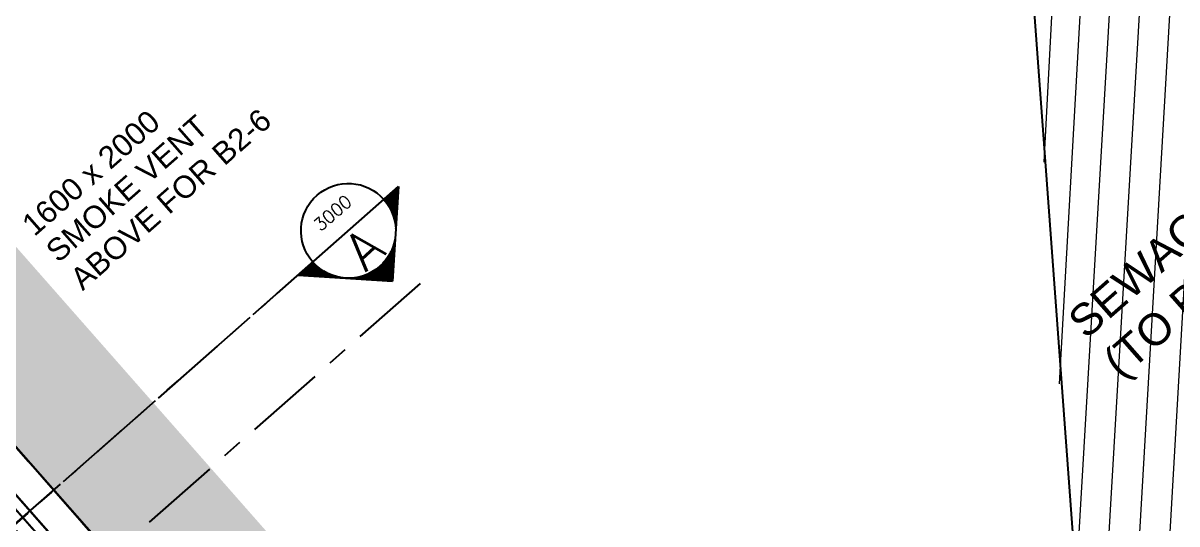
# Model space of a CAD drawing. Header units: millimetres. Extents: x 833946797 to 834440930, y 817746008 to 818399503.
# Drawn here: x 834343138 to 834361406, y 818014899 to 818022827 of the extents above; entities that cross this region are included whole.
import ezdxf
from ezdxf.enums import TextEntityAlignment as Align

# ---------------------------------------------------------------- set-up
doc = ezdxf.new("R2010")
doc.units = ezdxf.units.MM
doc.header["$LTSCALE"] = 100
for name, pattern in [('CENTER', [2, 1.25, -0.25, 0.25, -0.25]), ('Grid Line', [22.224999999999994, 12.7, -3.174999999999999, 3.174999999999999, -3.174999999999999]), ('Hidden', [9.524999999999999, 6.35, -3.175])]:
    doc.linetypes.add(name, pattern=pattern)
for name, color, linetype in [('+C-160', 160, 'Hidden'), ('A-COLS', 3, 'Continuous'), ('DLN020__', 6, 'Continuous'), ('DLN0403__Room Name', 7, 'Continuous'), ('DLN040__', 3, 'Continuous'), ('DLN052__', 7, 'Continuous'), ('DLN060__', 7, 'Continuous'), ('DLN660', 1, 'Continuous'), ('DLN810__', 1, 'Continuous'), ('MARK', 7, 'Continuous')]:
    doc.layers.add(name, color=color, linetype=linetype)
doc.layers.add('A-WALL', color=7, linetype='Continuous', lineweight=9)
doc.layers.add('Pump Station Outline', color=5, linetype='Hidden', lineweight=9)
doc.styles.add('romans', font='romans.shx')
doc.styles.get("Standard").update_dxf_attribs({"font": 'swiss.ttf'})

# ---------------------------------------------------------------- blocks, each defined once
blk = doc.blocks.new('*X58')
at = {"color": 0}
for p, q in [((61335.30132168093, 54812.5), (61563.69843961648, 54812.5)), ((61347.80132168093, 54825), (61551.19843961648, 54825)), ((61360.30132168093, 54837.5), (61538.69843961648, 54837.5)), ((61372.80132168093, 54850), (61526.19843961648, 54850)), ((61385.30132168093, 54862.5), (61513.69843961648, 54862.5)), ((61397.80132168093, 54875), (61501.19843961648, 54875)), ((61410.30132168093, 54887.5), (61488.69843961648, 54887.5)), ((61422.80132168093, 54900), (61476.19843961648, 54900)), ((61435.30132168093, 54912.5), (61463.69843961648, 54912.5)), ((61447.80132168093, 54925), (61451.19843961648, 54925)), ((61147.80132168092, 54625), (61751.19843961648, 54625)), ((61160.30132168092, 54637.5), (61738.69843961648, 54637.5)), ((61172.80132168092, 54650), (61726.19843961648, 54650)), ((61185.30132168092, 54662.5), (61713.69843961648, 54662.5)), ((61197.80132168092, 54675), (61701.19843961648, 54675)), ((61210.30132168093, 54687.5), (61688.69843961648, 54687.5)), ((61222.80132168093, 54700), (61676.19843961648, 54700)), ((61235.30132168093, 54712.5), (61663.69843961648, 54712.5)), ((61247.80132168093, 54725), (61651.19843961648, 54725)), ((61260.30132168093, 54737.5), (61638.69843961648, 54737.5)), ((61272.80132168093, 54750), (61626.19843961648, 54750)), ((61285.30132168093, 54762.5), (61613.69843961648, 54762.5)), ((61297.80132168093, 54775), (61601.19843961648, 54775)), ((61310.30132168093, 54787.5), (61588.69843961648, 54787.5)), ((61322.80132168093, 54800), (61576.19843961648, 54800)), ((60972.80132168092, 54450), (60978.87387758241, 54450)), ((60985.30132168092, 54462.5), (60994.82027428642, 54462.5)), ((60997.80132168092, 54475), (61011.70340496467, 54475)), ((61010.30132168092, 54487.5), (61029.63625540717, 54487.5)), ((61022.80132168092, 54500), (61048.75972358798, 54500)), ((61035.30132168092, 54512.5), (61069.25340379369, 54512.5)), ((61047.80132168092, 54525), (61091.35243497827, 54525)), ((61060.30132168092, 54537.5), (61115.37519954918, 54537.5)), ((61072.80132168092, 54550), (61141.77189654673, 54550)), ((61085.30132168092, 54562.5), (61171.21725115211, 54562.5)), ((61097.80132168092, 54575), (61204.80939951152, 54575)), ((61110.30132168092, 54587.5), (61244.57759967675, 54587.5)), ((61122.80132168092, 54600), (61295.22625711456, 54600)), ((61135.30132168092, 54612.5), (61376.73271361607, 54612.5)), ((61522.26704768133, 54612.5), (61763.69843961648, 54612.5)), ((61603.77350418283, 54600), (61776.19843961648, 54600)), ((61654.42216162065, 54587.5), (61788.69843961648, 54587.5)), ((61694.19036178588, 54575), (61801.19843961648, 54575)), ((61727.7825101453, 54562.5), (61813.69843961647, 54562.5)), ((61757.22786475066, 54550), (61826.19843961647, 54550)), ((61783.62456174822, 54537.5), (61838.69843961647, 54537.5)), ((61807.64732631913, 54525), (61851.19843961647, 54525)), ((61829.74635750371, 54512.5), (61863.69843961647, 54512.5)), ((61850.24003770941, 54500), (61876.19843961647, 54500)), ((61869.36350589024, 54487.5), (61888.69843961647, 54487.5)), ((61887.29635633274, 54475), (61901.19843961647, 54475)), ((61904.17948701098, 54462.5), (61913.69843961647, 54462.5)), ((61920.12588371499, 54450), (61926.19843961647, 54450)), ((60785.30132168092, 54262.5), (60812.85383332989, 54262.5)), ((60797.80132168092, 54275), (60820.81045076597, 54275)), ((60810.30132168092, 54287.5), (60829.12087638931, 54287.5)), ((60822.80132168092, 54300), (60837.79953030919, 54300)), ((60835.30132168092, 54312.5), (60846.86232101143, 54312.5)), ((60847.80132168092, 54325), (60856.32685533049, 54325)), ((60860.30132168092, 54337.5), (60866.2126892543, 54337.5)), ((60872.80132168092, 54350), (60876.54162970508, 54350)), ((60885.30132168092, 54362.5), (60887.33810054979, 54362.5)), ((60897.80132168092, 54375), (60898.62959039512, 54375)), ((60910.30132168092, 54387.5), (60910.44720570528, 54387.5)), ((60935.30132168092, 54412.5), (60935.80765204984, 54412.5)), ((60947.80132168092, 54425), (60949.43796907927, 54425)), ((60960.30132168092, 54437.5), (60963.77194745713, 54437.5)), ((61935.22781384026, 54437.5), (61938.69843961647, 54437.5)), ((61949.56179221813, 54425), (61951.19843961647, 54425)), ((61963.19210924756, 54412.5), (61963.69843961647, 54412.5)), ((61988.55255559212, 54387.5), (61988.69843961647, 54387.5)), ((62000.37017090227, 54375), (62001.19843961647, 54375)), ((62011.66166074761, 54362.5), (62013.69843961647, 54362.5)), ((62022.45813159232, 54350), (62026.19843961647, 54350)), ((62032.7870720431, 54337.5), (62038.69843961647, 54337.5)), ((62042.67290596692, 54325), (62051.19843961647, 54325)), ((62052.13744028597, 54312.5), (62063.69843961647, 54312.5)), ((62061.20023098821, 54300), (62076.19843961647, 54300)), ((62069.8788849081, 54287.5), (62088.69843961647, 54287.5)), ((62078.18931053143, 54275), (62101.19843961647, 54275)), ((62086.14592796751, 54262.5), (62113.69843961647, 54262.5)), ((60597.80132168091, 54075), (60729.19782985946, 54075)), ((60610.30132168091, 54087.5), (60732.94230860665, 54087.5)), ((60622.80132168091, 54100), (60736.92569943639, 54100)), ((60635.30132168091, 54112.5), (60741.15203290016, 54112.5)), ((60647.80132168091, 54125), (60745.62568514953, 54125)), ((60660.30132168091, 54137.5), (60750.35140373576, 54137.5)), ((60672.80132168092, 54150), (60755.33433666853, 54150)), ((60685.30132168092, 54162.5), (60760.58006519201, 54162.5)), ((60697.80132168092, 54175), (60766.09464083231, 54175)), ((60710.30132168092, 54187.5), (60771.88462736105, 54187.5)), ((60722.80132168092, 54200), (60777.95714845053, 54200)), ((60735.30132168092, 54212.5), (60784.31994194957, 54212.5)), ((60747.80132168092, 54225), (60790.98142188889, 54225)), ((60760.30132168092, 54237.5), (60797.95074957186, 54237.5)), ((60772.80132168092, 54250), (60805.23791538411, 54250)), ((62093.76184591329, 54250), (62126.19843961647, 54250)), ((62101.04901172554, 54237.5), (62138.69843961647, 54237.5)), ((62108.0183394085, 54225), (62151.19843961647, 54225)), ((62114.67981934783, 54212.5), (62163.69843961647, 54212.5)), ((62121.04261284686, 54200), (62176.19843961647, 54200)), ((62127.11513393636, 54187.5), (62188.69843961647, 54187.5)), ((62132.90512046508, 54175), (62201.19843961647, 54175)), ((62138.4196961054, 54162.5), (62213.69843961647, 54162.5)), ((62143.66542462887, 54150), (62226.19843961647, 54150)), ((62148.64835756164, 54137.5), (62238.69843961647, 54137.5)), ((62153.37407614787, 54125), (62251.19843961647, 54125)), ((62157.84772839725, 54112.5), (62263.69843961647, 54112.5)), ((62162.07406186101, 54100), (62276.19843961647, 54100)), ((62166.05745269074, 54087.5), (62288.69843961647, 54087.5)), ((62169.80193143794, 54075), (62301.19843961647, 54075)), ((60422.80132168091, 53900), (60700.26920264939, 53900)), ((60435.30132168091, 53912.5), (60700.94038499393, 53912.5)), ((60447.80132168091, 53925), (60701.82112060899, 53925)), ((60460.30132168091, 53937.5), (60702.91215111243, 53937.5)), ((60472.80132168091, 53950), (60704.21440006143, 53950)), ((60485.30132168091, 53962.5), (60705.72897690628, 53962.5)), ((60497.80132168091, 53975), (60707.45718178737, 53975)), ((60510.30132168091, 53987.5), (60709.40051123064, 53987.5)), ((60522.80132168091, 54000), (60711.56066479646, 54000)), ((60535.30132168091, 54012.5), (60713.93955275391, 54012.5)), ((60547.80132168091, 54025), (60716.5393048656, 54025)), ((60560.30132168091, 54037.5), (60719.36228037605, 54037.5)), ((60572.80132168091, 54050), (60722.4110793242, 54050)), ((60585.30132168091, 54062.5), (60725.68855530824, 54062.5)), ((62173.31120598915, 54062.5), (62313.69843961647, 54062.5)), ((62176.5886819732, 54050), (62326.19843961647, 54050)), ((62179.63748092134, 54037.5), (62338.69843961647, 54037.5)), ((62182.4604564318, 54025), (62351.19843961646, 54025)), ((62185.06020854349, 54012.5), (62363.69843961646, 54012.5)), ((62187.43909650093, 54000), (62376.19843961646, 54000)), ((62189.59925006676, 53987.5), (62388.69843961646, 53987.5)), ((62191.54257951002, 53975), (62401.19843961646, 53975)), ((62193.2707843911, 53962.5), (62413.69843961646, 53962.5)), ((62194.78536123597, 53950), (62426.19843961646, 53950)), ((62196.08761018496, 53937.5), (62438.69843961646, 53937.5)), ((62197.17864068841, 53925), (62451.19843961646, 53925)), ((62198.05937630346, 53912.5), (62463.69843961646, 53912.5)), ((62198.73055864801, 53900), (62476.19843961646, 53900)), ((60397.80132168091, 53875), (60699.55342289613, 53875)), ((60410.30132168091, 53887.5), (60699.80701075083, 53887.5)), ((62199.19275054656, 53887.5), (62488.69843961646, 53887.5)), ((62199.44633840126, 53875), (62501.19843961646, 53875))]:
    blk.add_line(p, q, dxfattribs=at)
blk = doc.blocks.new('SECHR')
at = {"layer": 'MARK'}
for p, q in [((0.5857864376230282, 0), (2, 1.414213562369696)), ((3.414213562376972, 0), (2, 1.414213562369696)), ((0, 0), (3.414213562376972, 0))]:
    blk.add_line(p, q, dxfattribs=at)
for centre, start, end in [((2, 0), 0, 180), ((2, 1.796361175365746e-06), 180, 0)]:
    blk.add_arc(centre, 1.00000000000001, start, end, dxfattribs=at)
at = {"layer": 'MARK', "xscale": 0.001333333333333333, "yscale": 0.001333333333333333, "zscale": 0.001333333333333333}
blk.add_blockref('*X58', (-79.93266650752776, -71.8213845162536), dxfattribs=at)
at = {"layer": 'MARK', "style": 'romans'}
for tag, height, p in [('SECHR1', 0.7999999999999999, (2, 0.5)), ('SECHR2', 0.2666666666666667, (2, -0.5))]:
    blk.add_attdef(tag, text='', height=height, dxfattribs=at).set_placement(p, align=Align.MIDDLE)
blk = doc.blocks.new('DLN_Parking - Parking - 2500 x 5000 _WL_-V7-Car Park_B2_F')
at = {"layer": 'DLN660'}
for p, q in [((2500, 0), (0, 0)), ((0, 0), (0, -5000)), ((2500.000000000001, -5000.000000000002), (2500, 0))]:
    blk.add_line(p, q, dxfattribs=at)
blk = doc.blocks.new('A$C029C5A43')
at = {"layer": '+C-160'}
blk.add_line((89670.96153640747, 71309.01562929153), (89670.96153998375, 19338.81463968754), dxfattribs=at)
at = {"layer": '+C-160', "lineweight": 18}
for p, q in [((89821.31856870651, 19288.56058943272), (89820.96173262596, 71308.34367060661, -0.07028772469116416)), ((89821.31856870651, 19288.56058943272), (89820.96173262596, 71308.34367060661, -0.07028772469116416)), ((90321.31900000572, 19119.56404852867, 0.0001768949824026839), (90320.96199393272, 71308.42880856991, -0.07028772469116416)), ((90321.31900000572, 19119.56404852867, 0.0001768949824026839), (90320.96199393272, 71308.42880856991, -0.07028772469116416))]:
    blk.add_line(p, q, dxfattribs=at)

msp = doc.modelspace()

# ---------------------------------------------------------------- hatches: boundary and pattern name
at = {"layer": 'A-WALL'}
h = msp.add_hatch(dxfattribs=at)
h.set_pattern_fill('ANSI31', scale=50, angle=-6.361109362927034e-15)
h.set_pattern_definition([(86.3501958279957, (-1.192092895507812e-07, 1.192092895507812e-07), (-158.4280186349138, 10.10571182131174), [])])
edge = h.paths.add_edge_path()
edge.add_line((834373398.9201546, 817975260.548027), (834373587.7881666, 817975426.7660248))
edge.add_line((834373587.7881668, 817975426.7660248), (834373233.2643241, 817980497.9923743))
edge.add_line((834373233.2643241, 817980497.9923743), (834338943.7585428, 818019460.0237285))
edge.add_arc((834332615.6261824, 818013879.7363707), 8437.112430546018, 41.40656209306128, 102.7631053202158)
edge.add_line((834330751.6949148, 818022108.3830634), (834321993.2614791, 818032060.3016281))
edge.add_line((834321993.2614793, 818032060.3016281), (834277327.4665351, 817992751.0563895))
edge.add_line((834277327.466535, 817992751.0563895), (834277459.5984685, 817992600.9192455))
edge.add_line((834277459.5984687, 817992600.9192456), (834321975.2562567, 818031778.0322049))
edge.add_line((834321975.2562566, 818031778.0322047), (834330680.6719674, 818021886.3572645))
edge.add_arc((834332615.6256013, 818013879.7351375), 8237.113781559863, 41.40793444522251, 103.58612611412508, ccw=False)
edge.add_line((834338793.6214172, 818019327.8918118), (834373038.4656745, 817980416.6081657))
edge.add_line((834373038.4656745, 817980416.6081657), (834373398.9201547, 817975260.5480269))
at = {"layer": 'DLN060__'}
h = msp.add_hatch(dxfattribs=at)
h.set_pattern_fill('EARTH', color=251, scale=150, angle=45.00000000000045)
h.set_pattern_definition([(86.35019582799568, (1453154.080526948, 238293.1648491621), (-889.9338408816122, 1011.202382737353), [952.4999999999997, -952.4999999999997]), (86.35019582799568, (1452797.617485166, 238315.9027007818), (-889.9338408816122, 1011.202382737353), [952.4999999999997, -952.4999999999997]), (86.35019582799568, (1452441.154443264, 238338.6405525208), (-889.9338408816122, 1011.202382737353), [952.4999999999997, -952.4999999999997]), (176.3501958279956, (1452329.91271317, 238465.0408502817), (-1011.202382737353, -889.9338408816122), [952.4999999999997, -952.4999999999997]), (176.3501958279956, (1452352.650564909, 238821.5038923025), (-1011.202382737353, -889.9338408816122), [952.4999999999997, -952.4999999999997]), (176.3501958279956, (1452375.388416171, 239177.9669340849), (-1011.202382737353, -889.9338408816122), [952.4999999999997, -952.4999999999997])])
edge = h.paths.add_edge_path()
edge.add_line((834303001.7276638, 817954269.3640027), (834304578.4320031, 817955656.4492704))
edge.add_line((834304578.4320035, 817955656.4492706), (834331037.8483403, 817925591.4898139))
edge.add_line((834331037.84834, 817925591.4898137), (834375206.4562329, 817964463.1732086))
edge.add_line((834375206.4562325, 817964463.1732087), (834374060.8627851, 817980844.7536951))
edge.add_line((834374060.8627853, 817980844.7536948), (834339581.52124, 818020021.9484737))
edge.add_arc((834332615.9355372, 818013881.6562957), 9285.611030570026, 41.3967707884505, 99.60462301211987)
edge.add_line((834331066.6470942, 818023037.1069965), (834322069.7839626, 818033259.9453678))
edge.add_line((834322069.7839628, 818033259.9453679), (834273725.6293017, 817990713.4683118))
edge.add_line((834273725.6293014, 817990713.4683118), (834304578.4320035, 817955656.4492704))
edge.add_line((834304578.4320037, 817955656.4492702), (834303001.7276647, 817954269.3640032))
edge.add_line((834303001.7276647, 817954269.3640034), (834270761.539974, 817990902.8227202))
edge.add_line((834270761.5399741, 817990902.8227199), (834322258.575107, 818036224.0691499))
edge.add_line((834322258.5751069, 818036224.0691499), (834331970.2700638, 818025188.991452))
edge.add_arc((834332622.2949393, 818013717.2690969), 11490.23717038002, 42.02614068141469, 93.25305315063548, ccw=False)
edge.add_line((834341157.6965528, 818021409.6334623), (834375550.7708069, 817982329.9209781))
edge.add_line((834375550.770807, 817982329.9209781), (834377279.0058944, 817963489.7294939))
edge.add_line((834377279.0058941, 817963489.7294935), (834330848.7932926, 817922627.6645511))
edge.add_line((834330848.7932928, 817922627.6645511), (834303001.7276639, 817954269.3640026))
at = {"layer": 'Pump Station Outline', "linetype": 'Continuous'}
h = msp.add_hatch(dxfattribs=at)
h.set_pattern_fill('ANSI31', color=1, scale=150)
h.set_pattern_definition([(86.35019582799525, (1453154.344689608, 238292.8646905422), (-475.2840559047412, 30.317135463939), [])])
edge = h.paths.add_edge_path()
edge.add_line((834367803.5932782, 818014432.7819144), (834362420.5379633, 818009695.2900198))
edge.add_line((834362420.5379634, 818009695.2900199), (834359863.2539517, 818012601.0472435))
edge.add_line((834359863.2539515, 818012601.0472435), (834358680.5816418, 818029583.7838264))
edge.add_arc((834369970.0522788, 818077991.9054486), 49707.12611152723, 256.8724408443738, 266.3763216716005)
edge.add_line((834366828.4146035, 818028384.1590879), (834367803.5932786, 818014432.7819146))

# ---------------------------------------------------------------- linework, layer by layer
at = {"layer": 'A-COLS', "color": 5, "lineweight": 18}
for p, q in [((834374060.8627853, 817980844.7536948, 0.0001768949824026839), (834339581.5211077, 818020021.9486244, -0.07028772469116416)), ((834374060.8627853, 817980844.7536948, 0.0001768949824026839), (834339581.5211077, 818020021.9486244, -0.07028772469116416)), ((834373573.8704623, 817980641.2868924), (834339206.2343441, 818019691.5547479, -0.07028772469116416)), ((834373573.8704623, 817980641.2868924), (834339206.2343441, 818019691.5547479, -0.07028772469116416))]:
    msp.add_line(p, q, dxfattribs=at)
at = {"layer": 'DLN020__', "linetype": 'Grid Line'}
msp.add_line((834349425.0357797, 818018703.2650588), (834280087.1052967, 817957680.692479), dxfattribs=at)
at = {"layer": 'DLN0403__Room Name', "color": 5}
msp.add_lwpolyline([(834366828.3670025, 818028383.6396191), (834367803.5932801, 818014432.7819163), (834362463.0395811, 818009732.6946293), (834359914.7904184, 818012628.1881557), (834358666.1791894, 818029574.6692086), (834366826.0384452, 818028354.5301092)], dxfattribs=at)
at = {"layer": 'DLN052__', "color": 3, "linetype": 'CENTER', "ltscale": 10}
for p, q in [((834347714.6379254, 818019034.9393204), (834340197.3208941, 818012419.1372483)), ((834341292.0493163, 818013382.0476068), (834347161.9242083, 818018547.9771945))]:
    msp.add_line(p, q, dxfattribs=at)
at = {"layer": 'DLN060__', "color": 252, "elevation": -0.07028772469116415}
msp.add_lwpolyline([(834375206.4562331, 817964463.1732087), (834374060.8627862, 817980844.753696), (834339581.5211077, 818020021.9486244, 0.2600156271993366), (834331066.6470948, 818023037.1069967), (834322069.5195853, 818033260.2453452), (834273725.3649218, 817990713.7680243), (834331037.84834, 817925591.4898137), (834375206.4562331, 817964463.1732087)], format="xyb", dxfattribs=at)
at = {"layer": 'DLN060__', "color": 252}
msp.add_lwpolyline([(834374690.4162832, 817964675.0771755), (834373573.8704634, 817980641.2868936), (834339206.2343441, 818019691.5547479, 0.2684143611660056), (834330878.4705716, 818022494.1056408), (834322024.5064214, 818032554.5726142), (834274431.037528, 817990668.7550014), (834331082.5972952, 817926297.4617568), (834374690.4162832, 817964675.0771755)], format="xyb", dxfattribs=at)
at = {"layer": 'DLN810__'}
msp.add_lwpolyline([(834339093.1874166, 818019592.9601104), (834373427.7987818, 817980579.6770738)], dxfattribs=at)

# ---------------------------------------------------------------- block references
at = {"rotation": 41.35019582799567}
msp.add_blockref('A$C029C5A43', (834318889.4698145, 817906820.3266928), dxfattribs=at)
at = {"layer": 'DLN052__'}
ref = msp.add_blockref('SECHR', (834347161.9242083, 818018547.9771945), dxfattribs=dict(at, xscale=-750, yscale=750.0000000000002, zscale=750, rotation=221.3501958279936))
ref.add_attrib('SECHR1', 'A', dxfattribs={"layer": 'MARK', "height": 600.0000000000002, "rotation": 41.35019582321036, "style": 'romans'}).set_placement((834348535.6999962, 818019257.4594594), align=Align.MIDDLE)
ref.add_attrib('SECHR2', '3000', dxfattribs={"layer": 'MARK', "height": 200.0000000000001, "rotation": 41.35019582321036, "style": 'romans'}).set_placement((834348040.2053083, 818019820.4736814), align=Align.MIDDLE)
at = {"layer": 'DLN660', "rotation": 131.3501958275824}
msp.add_blockref('DLN_Parking - Parking - 2500 x 5000 _WL_-V7-Car Park_B2_F', (834339608.6481173, 818010530.8817165), dxfattribs=at)

# ---------------------------------------------------------------- texts
at = {"layer": 'DLN040__', "color": 0, "insert": (834359635.517942, 818018184.2949456), "char_height": 500, "width": 20000, "attachment_point": 1, "rotation": 41.350195827993836, "line_spacing_factor": 1.006669768884752}
msp.add_mtext('SEWAGE PUMPING STATION\\P(TO BE APPROVED BY CEDD/DSD)', dxfattribs=at)
at = {"layer": 'DLN040__', "char_height": 349.9999999999999, "attachment_point": 1, "rotation": 41.35019582799619}
for s, width, insert in [('1600 x 2000', 3233.420554780074, (834343084.1602339, 818019699.7220505)), ('SMOKE VENT ABOVE FOR B2-6', 4689.420554779914, (834343463.8259648, 818019281.9431899))]:
    msp.add_mtext_dynamic_manual_height_columns(s, width=width, gutter_width=1, heights=[0], dxfattribs=dict(at, insert=insert))

doc.saveas('drawing.dxf')
